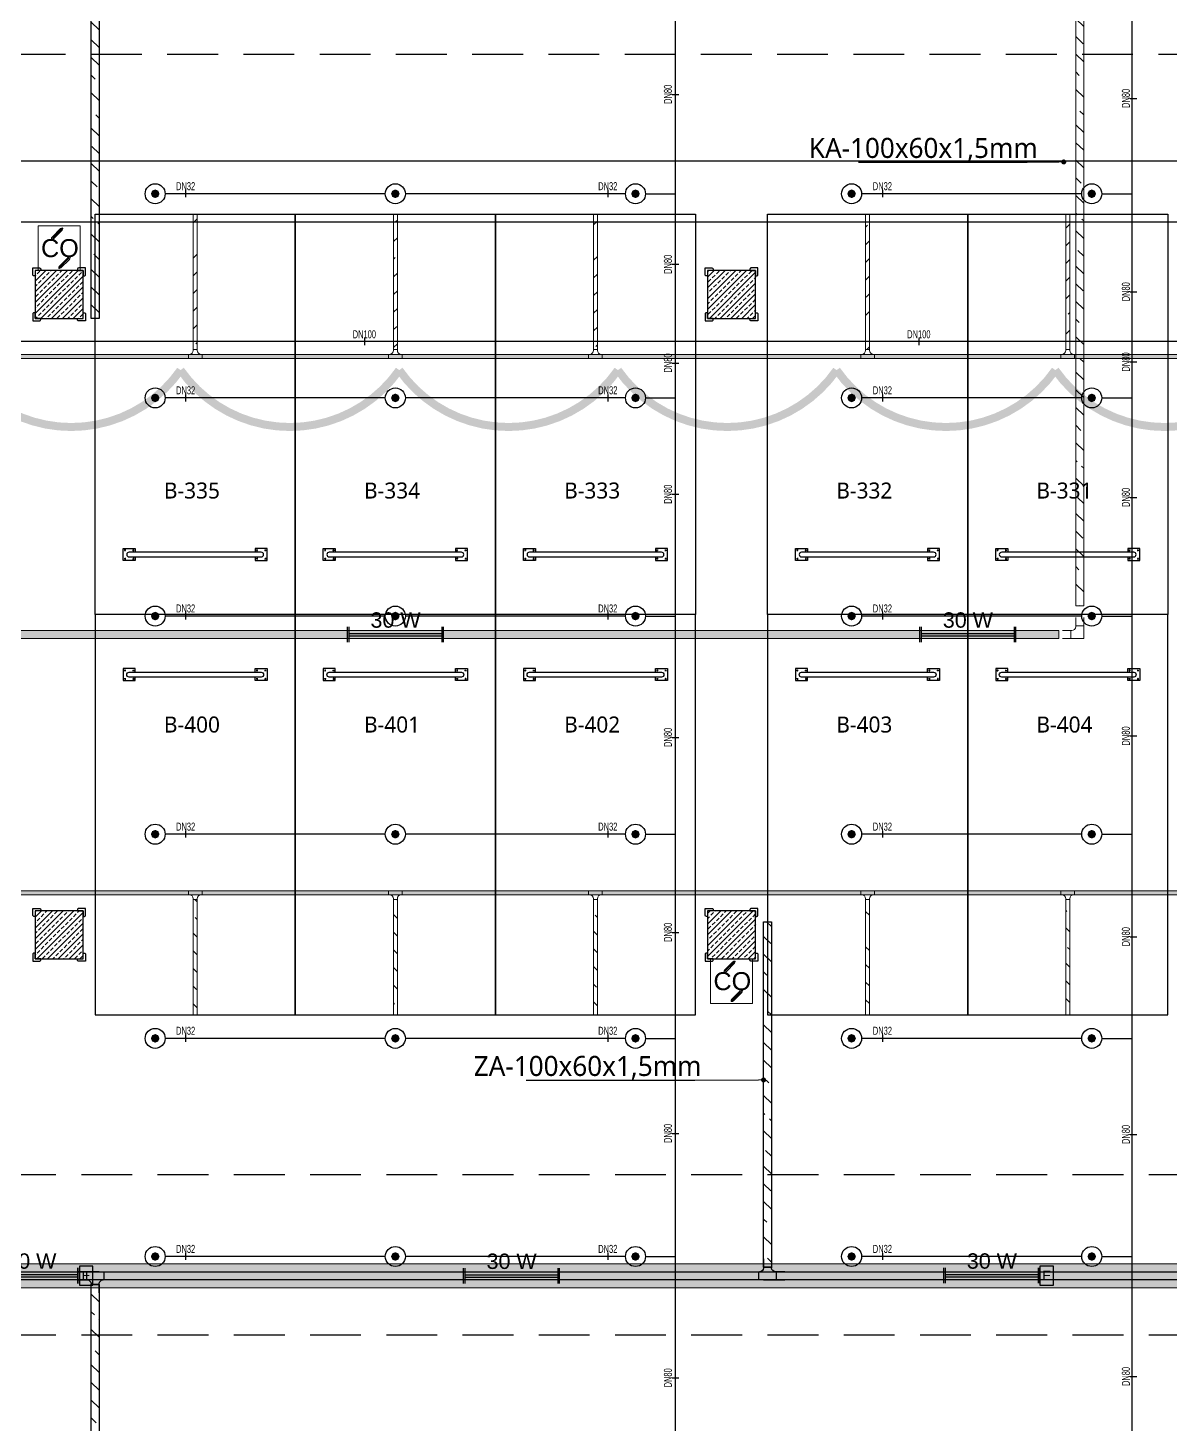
# Model space of a CAD drawing. Header units: millimetres. Extents: x -379292 to 1221486, y 92049 to 447512.
# Drawn here: x -133445 to -119176, y 186507 to 203947 of the extents above; entities that cross this region are included whole.
import ezdxf
from ezdxf import colors
from ezdxf.entities.mleader import LeaderData, LeaderLine
from ezdxf.enums import TextEntityAlignment as Align
from ezdxf.math import Vec2, Vec3

# ---------------------------------------------------------------- set-up
doc = ezdxf.new("R2010")
doc.units = ezdxf.units.MM
doc.linetypes.add('HIDDEN', pattern=[9.525, 6.35, -3.175])
for name, color, linetype in [('-M-YNGN-BORUID', 7, 'Continuous'), ('-M-YNGN-BORUUZUN', 7, 'Continuous'), ('-M-YNGN-BORUYUK', 7, 'Continuous'), ('-M-YNGN-SPR-YUK', 7, 'Continuous'), ('-M-YNGN-ZON4-CAP-', 7, 'Continuous'), ('-M-YNGN-ZON4-SPR-', 7, 'Continuous'), ('05_HATCH CONCRETE', 141, 'Continuous'), ('05_SYMBOL', 2, 'Continuous'), ('08_LAMP', 4, 'Continuous'), ('202-A-Y-MahalAd', 141, 'Continuous'), ('AIRONN ZONLAMA', 4, 'Continuous'), ('E_CT_ZA', 6, 'Continuous'), ('EYazı', 7, 'Continuous')]:
    doc.layers.add(name, color=color, linetype=linetype)
doc.layers.add('-M-YNGN-SPR-CAPCIZGI', color=188, linetype='Continuous', plot=False)
for name, color, linetype, lineweight in [('-M-YNGN-ZON4', 3, 'SP', 30), ('08_DEDECTOR', 3, 'Continuous', 9), ('E_CT_AYDINLATMA', 3, 'Continuous', 9), ('E_CT_KA', 4, 'Continuous', 9), ('E_CT_KIRMIZI', 1, 'Continuous', 9)]:
    doc.layers.add(name, color=color, linetype=linetype, lineweight=lineweight)
doc.styles.add('CIZGI', font='tahoma.ttf', dxfattribs={"width": 0.8, "oblique": 20})
doc.styles.add('HCAD', font='HCAD.SHX', dxfattribs={"width": 0.8, "height": 0.2})
doc.styles.add('PIPESIZE', font='hcad.shx', dxfattribs={"width": 0.8})
doc.styles.add('SPR-NOT', font='romans.shx')
doc.styles.get("Standard").update_dxf_attribs({"font": 'segoeuil.ttf'})
doc.styles.add('YAZI-2', font='arial.ttf', dxfattribs={"height": 2})
doc.styles.add('YAZI-3', font='arial.ttf', dxfattribs={"height": 3})
doc.linetypes.add('SP', pattern='A,2,-0.1,["SP",CIZGI,S=0.14,R=0.2,X=0,Y=-0.07],-0.255', length=2.355)
pattern_1 = [(225, (905000, -3e-07), (67.351921, -67.351921), []), (225, (904932.65, -3e-07), (67.351921, -67.351921), [47.625, -23.8125])]

# ---------------------------------------------------------------- blocks, each defined once
blk = doc.blocks.new('202_Vida')
at = {"color": 0, "linetype": 'ByBlock', "ltscale": 0.2}
for points in [[(1, 0), (-1, 0)], [(0, 1), (0, -1)]]:
    blk.add_lwpolyline(points, dxfattribs=at)
at = {"color": 0, "linetype": 'ByBlock'}
for radius in [0.42, 0.23, 0.155]:
    blk.add_circle((0, 0), radius, dxfattribs=at)
blk = doc.blocks.new('202_Stoper')
at = {"color": 0, "linetype": 'ByBlock'}
for points in [[(-750, -30), (-750, -75), (-900, -75), (-900, 75), (-750, 75), (-750, 30)], [(750, -30), (750, -75), (900, -75), (900, 75), (750, 75), (750, 30)]]:
    blk.add_lwpolyline(points, dxfattribs=at)
blk.add_lwpolyline([(825, -30, 1), (825, 30), (-825, 30, 1), (-825, -30)], format="xyb", close=True, dxfattribs=at)
at = {"color": 0, "linetype": 'ByBlock', "yscale": 10, "zscale": 10, "rotation": 180}
for p, xscale in [((-877, 53), -10), ((-772, 53), 10), ((772, 53), -10), ((877, 53), 10)]:
    blk.add_blockref('202_Vida', p, dxfattribs=dict(at, xscale=xscale))
at = {"color": 0, "linetype": 'ByBlock', "yscale": 10, "zscale": 10}
for p, xscale in [((-877, -52), 10), ((-772, -52), -10), ((772, -52), 10), ((877, -52), -10)]:
    blk.add_blockref('202_Vida', p, dxfattribs=dict(at, xscale=xscale))
blk = doc.blocks.new('202_Mahalblok')
at = {"color": 0, "linetype": 'ByBlock', "flags": 128}
blk.add_lwpolyline([(0, 0), (0, 5000), (2500, 5000), (2500, 0)], close=True, dxfattribs=at)
at = {"color": 252}
blk.add_blockref('202_Stoper', (1250, 750), dxfattribs=at)
at = {"color": 0, "linetype": 'ByBlock', "ltscale": 25}
blk.add_attdef('MAHALNO', text='', height=200, dxfattribs=at).set_placement((1209, 1390), align=Align.BOTTOM_CENTER)
blk = doc.blocks.new('bariyer')
at = {"color": 8, "ltscale": 25}
blk.add_lwpolyline([(0, -70), (15, -70, 0.414214), (30, -55), (30, 30), (-55, 30, 0.414214), (-70, 15), (-70, 0), (0, 0)], format="xyb", close=True, dxfattribs=at)
blk = doc.blocks.new('OtoParkBodrumKatMimari')
at = {"layer": '05_HATCH CONCRETE'}
h = blk.add_hatch(dxfattribs=at)
h.set_pattern_fill('ANSI33', color=8, scale=15, angle=180, style=0)
h.set_pattern_definition(pattern_1)
h.paths.add_polyline_path([(113600, 100100), (113000, 100100), (113000, 99500), (113600, 99500)])
h = blk.add_hatch(dxfattribs=at)
h.set_pattern_fill('ANSI33', color=8, scale=15, angle=180, style=0)
h.set_pattern_definition(pattern_1)
h.paths.add_polyline_path([(122000, 100100), (121400, 100100), (121400, 99500), (122000, 99500)])
h = blk.add_hatch(dxfattribs=at)
h.set_pattern_fill('ANSI33', color=8, scale=15, angle=180, style=0)
h.set_pattern_definition(pattern_1)
h.paths.add_polyline_path([(113600, 92100), (113000, 92100), (113000, 91500), (113600, 91500)])
h = blk.add_hatch(dxfattribs=at)
h.set_pattern_fill('ANSI33', color=8, scale=15, angle=180, style=0)
h.set_pattern_definition(pattern_1)
h.paths.add_polyline_path([(122000, 92100), (121400, 92100), (121400, 91500), (122000, 91500)])
at = {"color": 5}
for points in [[(113600, 100100), (113000, 100100), (113000, 99500), (113600, 99500)], [(122000, 100100), (121400, 100100), (121400, 99500), (122000, 99500)], [(113600, 92100), (113000, 92100), (113000, 91500), (113600, 91500)], [(122000, 92100), (121400, 92100), (121400, 91500), (122000, 91500)]]:
    blk.add_lwpolyline(points, close=True, dxfattribs=at)
at = {"layer": '05_SYMBOL', "color": 252, "linetype": 'HIDDEN', "ltscale": 100}
blk.add_lwpolyline([(17400, 100800, -0.414214), (19400, 102800), (128500, 102800, -0.414214), (130500, 100800), (130500, 90800, -0.414214), (128500, 88800), (19400, 88800, -0.414214), (17400, 90800), (17400, 100800)], format="xyb", dxfattribs=at)
blk.add_lwpolyline([(128500, 86800), (19400, 86800)], dxfattribs=at)
at = {"layer": '05_SYMBOL', "color": 8, "xscale": -1}
for p in [(113000, 100100), (121400, 100100), (113000, 92100), (121400, 92100)]:
    blk.add_blockref('bariyer', p, dxfattribs=at)
at = {"layer": '05_SYMBOL', "color": 8}
for p in [(113600, 100100), (122000, 100100), (113600, 92100), (122000, 92100)]:
    blk.add_blockref('bariyer', p, dxfattribs=at)
at = {"layer": '05_SYMBOL', "color": 8, "rotation": 180}
for p in [(113000, 99500), (121400, 99500), (113000, 91500), (121400, 91500)]:
    blk.add_blockref('bariyer', p, dxfattribs=at)
at = {"layer": '05_SYMBOL', "color": 8, "xscale": -1, "rotation": 180}
for p in [(113600, 99500), (122000, 99500), (113600, 91500), (122000, 91500)]:
    blk.add_blockref('bariyer', p, dxfattribs=at)
at = {"layer": '202-A-Y-MahalAd', "color": 8, "ltscale": 25}
for p, values in [((113750, 95800), {'MAHALNO': 'B-335'}), ((116250, 95800), {'MAHALNO': 'B-334'}), ((118750, 95800), {'MAHALNO': 'B-333'}), ((122150, 95800), {'MAHALNO': 'B-332'}), ((124650, 95800), {'MAHALNO': 'B-331'})]:
    blk.add_blockref('202_Mahalblok', p, dxfattribs=at).add_auto_attribs(values)
ref = blk.add_blockref('202_Mahalblok', (113750, 95800), dxfattribs=dict(at, xscale=-1, rotation=180))
ref.add_attrib('MAHALNO', 'B-400', dxfattribs={"layer": '0', "color": 0, "linetype": 'ByBlock', "ltscale": 25, "height": 200}).set_placement((114959, 94267), align=Align.BOTTOM_CENTER)
ref = blk.add_blockref('202_Mahalblok', (116250, 95800), dxfattribs=dict(at, xscale=-1, rotation=180))
ref.add_attrib('MAHALNO', 'B-401', dxfattribs={"layer": '0', "color": 0, "linetype": 'ByBlock', "ltscale": 25, "height": 200}).set_placement((117459, 94267), align=Align.BOTTOM_CENTER)
ref = blk.add_blockref('202_Mahalblok', (118750, 95800), dxfattribs=dict(at, xscale=-1, rotation=180))
ref.add_attrib('MAHALNO', 'B-402', dxfattribs={"layer": '0', "color": 0, "linetype": 'ByBlock', "ltscale": 25, "height": 200}).set_placement((119959, 94267), align=Align.BOTTOM_CENTER)
ref = blk.add_blockref('202_Mahalblok', (122150, 95800), dxfattribs=dict(at, xscale=-1, rotation=180))
ref.add_attrib('MAHALNO', 'B-403', dxfattribs={"layer": '0', "color": 0, "linetype": 'ByBlock', "ltscale": 25, "height": 200}).set_placement((123359, 94267), align=Align.BOTTOM_CENTER)
ref = blk.add_blockref('202_Mahalblok', (124650, 95800), dxfattribs=dict(at, xscale=-1, rotation=180))
ref.add_attrib('MAHALNO', 'B-404', dxfattribs={"layer": '0', "color": 0, "linetype": 'ByBlock', "ltscale": 25, "height": 200}).set_placement((125859, 94267), align=Align.BOTTOM_CENTER)
blk = doc.blocks.new('SPRKL100')
at = {"layer": '-M-YNGN-SPR-CAPCIZGI'}
blk.add_line((0, 0.43), (0, -0.43), dxfattribs=at)
at = {"layer": '-M-YNGN-BORUID', "color": 0, "style": 'HCAD', "width": 0.8, "flags": 1}
blk.add_attdef('DIC', text='', height=0.4, dxfattribs=at).set_placement((0, -1.69), align=Align.CENTER)
at = {"layer": '-M-YNGN-BORUUZUN', "color": 0, "style": 'HCAD', "width": 0.7}
blk.add_attdef('BOY', text='', height=0.8, dxfattribs=at).set_placement((0, -1.08), align=Align.CENTER)
at = {"layer": '-M-YNGN-BORUYUK', "color": 6, "style": 'PIPESIZE', "width": 0.8}
blk.add_attdef('YUK', text='', height=0.5, dxfattribs=at).set_placement((0, 1.87), align=Align.CENTER)
at = {"color": 0, "style": 'PIPESIZE', "width": 0.7}
blk.add_attdef('CAP', text='', height=1, dxfattribs=at).set_placement((0, 0.45), align=Align.CENTER)
blk = doc.blocks.new('SP-C-UP-12')
at = {"ltscale": 10}
blk.add_line((0, 0), (0, 0), dxfattribs=at)
at = {"color": 1, "linetype": 'Continuous'}
blk.add_circle((0, 0), 12.5, dxfattribs=at)
at = {"ltscale": 10}
for points in [[(-5.4, 0), (-3.8, 3.8), (-3.8, -3.8), (0, 5.4)], [(-3.8, -3.8), (0, 5.4), (0, -5.4), (3.8, 3.8)], [(0, -5.4), (3.8, 3.8), (3.8, -3.8), (5.4, 0)]]:
    blk.add_solid(points, dxfattribs=at)
at = {"layer": '-M-YNGN-SPR-YUK', "style": 'SPR-NOT', "width": 0.5, "flags": 9}
for tag, p in [('YUK', (0, 17.8)), ('CAP', (0, 14.4)), ('TIP', (0.2, 10.8))]:
    blk.add_attdef(tag, text='', height=2.5, dxfattribs=at).set_placement(p, align=Align.MIDDLE_CENTER)
blk = doc.blocks.new('A$C69E781E7')
at = {"layer": '-M-YNGN-ZON4', "ltscale": 500}
for p, q in [((-1830.9, -7485.1), (-1830.9, -2137.6)), ((-1260.9, -2137.6), (-1260.9, -7485.1)), ((-2193.4, -4282.6), (-2468.4, -4282.6)), ((-1893.4, -4282.6), (-2168.4, -4282.6)), ((-1868.4, -4282.6), (-1830.9, -4282.6)), ((-1323.4, -4282.6), (-1598.4, -4282.6)), ((-1298.4, -4282.6), (-1260.9, -4282.6)), ((-6030.9, -4466.9), (-459.8, -4466.9)), ((-2193.4, -4537.6), (-2468.4, -4537.6)), ((-1893.4, -4537.6), (-2168.4, -4537.6)), ((-1868.4, -4537.6), (-1830.9, -4537.6)), ((-1323.4, -4537.6), (-1598.4, -4537.6)), ((-1298.4, -4537.6), (-1260.9, -4537.6)), ((-2193.4, -4810.1), (-2468.4, -4810.1)), ((-1893.4, -4810.1), (-2168.4, -4810.1)), ((-1868.4, -4810.1), (-1830.9, -4810.1)), ((-1323.4, -4810.1), (-1598.4, -4810.1)), ((-1298.4, -4810.1), (-1260.9, -4810.1)), ((-2193.4, -5082.6), (-2468.4, -5082.6)), ((-1893.4, -5082.6), (-2168.4, -5082.6)), ((-1868.4, -5082.6), (-1830.9, -5082.6)), ((-1323.4, -5082.6), (-1598.4, -5082.6)), ((-1298.4, -5082.6), (-1260.9, -5082.6)), ((-2193.4, -5337.6), (-2468.4, -5337.6)), ((-1893.4, -5337.6), (-2168.4, -5337.6)), ((-1868.4, -5337.6), (-1830.9, -5337.6)), ((-1323.4, -5337.6), (-1598.4, -5337.6)), ((-1298.4, -5337.6), (-1260.9, -5337.6)), ((-2193.4, -5610.1), (-2468.4, -5610.1)), ((-1893.4, -5610.1), (-2168.4, -5610.1)), ((-1868.4, -5610.1), (-1830.9, -5610.1)), ((-1323.4, -5610.1), (-1598.4, -5610.1)), ((-1298.4, -5610.1), (-1260.9, -5610.1))]:
    blk.add_line(p, q, dxfattribs=at)
at = {"layer": '-M-YNGN-ZON4-CAP-'}
ref = blk.add_blockref('SPRKL100', (-1830.9, -4158.4), dxfattribs=dict(at, xscale=10.00000000000001, yscale=10.00000000000001, zscale=10.00000000000001, rotation=90))
ref.add_attrib('CAP', 'DN80', dxfattribs={"layer": '0', "color": 0, "height": 10, "rotation": 90, "style": 'PIPESIZE', "width": 0.7}).set_placement((-1835.4, -4158.4), align=Align.CENTER)
ref = blk.add_blockref('SPRKL100', (-1258.8, -4163.5), dxfattribs=dict(at, xscale=10.00000000000001, yscale=10.00000000000001, zscale=10.00000000000001, rotation=90))
ref.add_attrib('CAP', 'DN80', dxfattribs={"layer": '0', "color": 0, "height": 10, "rotation": 90, "style": 'PIPESIZE', "width": 0.7}).set_placement((-1263.3, -4163.5), align=Align.CENTER)
ref = blk.add_blockref('SPRKL100', (-2442.9, -4282.6), dxfattribs=dict(at, xscale=10, yscale=10, zscale=10))
ref.add_attrib('CAP', 'DN32', dxfattribs={"layer": '0', "color": 0, "height": 10, "style": 'PIPESIZE', "width": 0.7}).set_placement((-2442.9, -4278.1), align=Align.CENTER)
ref = blk.add_blockref('SPRKL100', (-1915.5, -4282.6), dxfattribs=dict(at, xscale=10, yscale=10, zscale=10))
ref.add_attrib('CAP', 'DN32', dxfattribs={"layer": '0', "color": 0, "height": 10, "style": 'PIPESIZE', "width": 0.7}).set_placement((-1915.5, -4278.1), align=Align.CENTER)
ref = blk.add_blockref('SPRKL100', (-1572.4, -4282.6), dxfattribs=dict(at, xscale=10, yscale=10, zscale=10))
ref.add_attrib('CAP', 'DN32', dxfattribs={"layer": '0', "color": 0, "height": 10, "style": 'PIPESIZE', "width": 0.7}).set_placement((-1572.4, -4278.1), align=Align.CENTER)
ref = blk.add_blockref('SPRKL100', (-1830.9, -4370.7), dxfattribs=dict(at, xscale=10.00000000000001, yscale=10.00000000000001, zscale=10.00000000000001, rotation=90))
ref.add_attrib('CAP', 'DN80', dxfattribs={"layer": '0', "color": 0, "height": 10, "rotation": 90, "style": 'PIPESIZE', "width": 0.7}).set_placement((-1835.4, -4370.7), align=Align.CENTER)
ref = blk.add_blockref('SPRKL100', (-1258.8, -4405), dxfattribs=dict(at, xscale=10.00000000000001, yscale=10.00000000000001, zscale=10.00000000000001, rotation=90))
ref.add_attrib('CAP', 'DN80', dxfattribs={"layer": '0', "color": 0, "height": 10, "rotation": 90, "style": 'PIPESIZE', "width": 0.7}).set_placement((-1263.3, -4405), align=Align.CENTER)
ref = blk.add_blockref('SPRKL100', (-2219.6, -4467.6), dxfattribs=dict(at, xscale=10, yscale=10, zscale=10))
ref.add_attrib('CAP', 'DN100', dxfattribs={"layer": '0', "color": 0, "height": 10, "style": 'PIPESIZE', "width": 0.7}).set_placement((-2219.6, -4463.1), align=Align.CENTER)
ref = blk.add_blockref('SPRKL100', (-1526.9, -4467.6), dxfattribs=dict(at, xscale=10, yscale=10, zscale=10))
ref.add_attrib('CAP', 'DN100', dxfattribs={"layer": '0', "color": 0, "height": 10, "style": 'PIPESIZE', "width": 0.7}).set_placement((-1526.9, -4463.1), align=Align.CENTER)
ref = blk.add_blockref('SPRKL100', (-1258.8, -4492.7), dxfattribs=dict(at, xscale=10.00000000000001, yscale=10.00000000000001, zscale=10.00000000000001, rotation=90))
ref.add_attrib('CAP', 'DN80', dxfattribs={"layer": '0', "color": 0, "height": 10, "rotation": 90, "style": 'PIPESIZE', "width": 0.7}).set_placement((-1263.3, -4492.7), align=Align.CENTER)
ref = blk.add_blockref('SPRKL100', (-1830.9, -4494), dxfattribs=dict(at, xscale=10.00000000000001, yscale=10.00000000000001, zscale=10.00000000000001, rotation=90))
ref.add_attrib('CAP', 'DN80', dxfattribs={"layer": '0', "color": 0, "height": 10, "rotation": 90, "style": 'PIPESIZE', "width": 0.7}).set_placement((-1835.4, -4494), align=Align.CENTER)
ref = blk.add_blockref('SPRKL100', (-2442.9, -4537.6), dxfattribs=dict(at, xscale=10, yscale=10, zscale=10))
ref.add_attrib('CAP', 'DN32', dxfattribs={"layer": '0', "color": 0, "height": 10, "style": 'PIPESIZE', "width": 0.7}).set_placement((-2442.9, -4533.1), align=Align.CENTER)
ref = blk.add_blockref('SPRKL100', (-1915.5, -4537.6), dxfattribs=dict(at, xscale=10, yscale=10, zscale=10))
ref.add_attrib('CAP', 'DN32', dxfattribs={"layer": '0', "color": 0, "height": 10, "style": 'PIPESIZE', "width": 0.7}).set_placement((-1915.5, -4533.1), align=Align.CENTER)
ref = blk.add_blockref('SPRKL100', (-1572.4, -4537.6), dxfattribs=dict(at, xscale=10, yscale=10, zscale=10))
ref.add_attrib('CAP', 'DN32', dxfattribs={"layer": '0', "color": 0, "height": 10, "style": 'PIPESIZE', "width": 0.7}).set_placement((-1572.4, -4533.1), align=Align.CENTER)
ref = blk.add_blockref('SPRKL100', (-1830.9, -4657.9), dxfattribs=dict(at, xscale=10.00000000000001, yscale=10.00000000000001, zscale=10.00000000000001, rotation=90))
ref.add_attrib('CAP', 'DN80', dxfattribs={"layer": '0', "color": 0, "height": 10, "rotation": 90, "style": 'PIPESIZE', "width": 0.7}).set_placement((-1835.4, -4657.9), align=Align.CENTER)
ref = blk.add_blockref('SPRKL100', (-1258.8, -4661.9), dxfattribs=dict(at, xscale=10.00000000000001, yscale=10.00000000000001, zscale=10.00000000000001, rotation=90))
ref.add_attrib('CAP', 'DN80', dxfattribs={"layer": '0', "color": 0, "height": 10, "rotation": 90, "style": 'PIPESIZE', "width": 0.7}).set_placement((-1263.3, -4661.9), align=Align.CENTER)
ref = blk.add_blockref('SPRKL100', (-2442.9, -4810.1), dxfattribs=dict(at, xscale=10, yscale=10, zscale=10))
ref.add_attrib('CAP', 'DN32', dxfattribs={"layer": '0', "color": 0, "height": 10, "style": 'PIPESIZE', "width": 0.7}).set_placement((-2442.9, -4805.6), align=Align.CENTER)
ref = blk.add_blockref('SPRKL100', (-1915.5, -4810.1), dxfattribs=dict(at, xscale=10, yscale=10, zscale=10))
ref.add_attrib('CAP', 'DN32', dxfattribs={"layer": '0', "color": 0, "height": 10, "style": 'PIPESIZE', "width": 0.7}).set_placement((-1915.5, -4805.6), align=Align.CENTER)
ref = blk.add_blockref('SPRKL100', (-1572.4, -4810.1), dxfattribs=dict(at, xscale=10, yscale=10, zscale=10))
ref.add_attrib('CAP', 'DN32', dxfattribs={"layer": '0', "color": 0, "height": 10, "style": 'PIPESIZE', "width": 0.7}).set_placement((-1572.4, -4805.6), align=Align.CENTER)
ref = blk.add_blockref('SPRKL100', (-1830.9, -4961.7), dxfattribs=dict(at, xscale=10.00000000000001, yscale=10.00000000000001, zscale=10.00000000000001, rotation=90))
ref.add_attrib('CAP', 'DN80', dxfattribs={"layer": '0', "color": 0, "height": 10, "rotation": 90, "style": 'PIPESIZE', "width": 0.7}).set_placement((-1835.4, -4961.7), align=Align.CENTER)
ref = blk.add_blockref('SPRKL100', (-1258.8, -4959.9), dxfattribs=dict(at, xscale=10.00000000000001, yscale=10.00000000000001, zscale=10.00000000000001, rotation=90))
ref.add_attrib('CAP', 'DN80', dxfattribs={"layer": '0', "color": 0, "height": 10, "rotation": 90, "style": 'PIPESIZE', "width": 0.7}).set_placement((-1263.3, -4959.9), align=Align.CENTER)
ref = blk.add_blockref('SPRKL100', (-2442.9, -5082.6), dxfattribs=dict(at, xscale=10, yscale=10, zscale=10))
ref.add_attrib('CAP', 'DN32', dxfattribs={"layer": '0', "color": 0, "height": 10, "style": 'PIPESIZE', "width": 0.7}).set_placement((-2442.9, -5078.1), align=Align.CENTER)
ref = blk.add_blockref('SPRKL100', (-1915.5, -5082.6), dxfattribs=dict(at, xscale=10, yscale=10, zscale=10))
ref.add_attrib('CAP', 'DN32', dxfattribs={"layer": '0', "color": 0, "height": 10, "style": 'PIPESIZE', "width": 0.7}).set_placement((-1915.5, -5078.1), align=Align.CENTER)
ref = blk.add_blockref('SPRKL100', (-1572.4, -5082.6), dxfattribs=dict(at, xscale=10, yscale=10, zscale=10))
ref.add_attrib('CAP', 'DN32', dxfattribs={"layer": '0', "color": 0, "height": 10, "style": 'PIPESIZE', "width": 0.7}).set_placement((-1572.4, -5078.1), align=Align.CENTER)
ref = blk.add_blockref('SPRKL100', (-1830.9, -5205.2), dxfattribs=dict(at, xscale=10.00000000000001, yscale=10.00000000000001, zscale=10.00000000000001, rotation=90))
ref.add_attrib('CAP', 'DN80', dxfattribs={"layer": '0', "color": 0, "height": 10, "rotation": 90, "style": 'PIPESIZE', "width": 0.7}).set_placement((-1835.4, -5205.2), align=Align.CENTER)
ref = blk.add_blockref('SPRKL100', (-1258.8, -5210.6), dxfattribs=dict(at, xscale=10.00000000000001, yscale=10.00000000000001, zscale=10.00000000000001, rotation=90))
ref.add_attrib('CAP', 'DN80', dxfattribs={"layer": '0', "color": 0, "height": 10, "rotation": 90, "style": 'PIPESIZE', "width": 0.7}).set_placement((-1263.3, -5210.6), align=Align.CENTER)
ref = blk.add_blockref('SPRKL100', (-2442.9, -5337.6), dxfattribs=dict(at, xscale=10, yscale=10, zscale=10))
ref.add_attrib('CAP', 'DN32', dxfattribs={"layer": '0', "color": 0, "height": 10, "style": 'PIPESIZE', "width": 0.7}).set_placement((-2442.9, -5333.1), align=Align.CENTER)
ref = blk.add_blockref('SPRKL100', (-1915.5, -5337.6), dxfattribs=dict(at, xscale=10, yscale=10, zscale=10))
ref.add_attrib('CAP', 'DN32', dxfattribs={"layer": '0', "color": 0, "height": 10, "style": 'PIPESIZE', "width": 0.7}).set_placement((-1915.5, -5333.1), align=Align.CENTER)
ref = blk.add_blockref('SPRKL100', (-1572.4, -5337.6), dxfattribs=dict(at, xscale=10, yscale=10, zscale=10))
ref.add_attrib('CAP', 'DN32', dxfattribs={"layer": '0', "color": 0, "height": 10, "style": 'PIPESIZE', "width": 0.7}).set_placement((-1572.4, -5333.1), align=Align.CENTER)
ref = blk.add_blockref('SPRKL100', (-1830.9, -5456.4), dxfattribs=dict(at, xscale=10.00000000000001, yscale=10.00000000000001, zscale=10.00000000000001, rotation=90))
ref.add_attrib('CAP', 'DN80', dxfattribs={"layer": '0', "color": 0, "height": 10, "rotation": 90, "style": 'PIPESIZE', "width": 0.7}).set_placement((-1835.4, -5456.4), align=Align.CENTER)
ref = blk.add_blockref('SPRKL100', (-1258.8, -5457.7), dxfattribs=dict(at, xscale=10.00000000000001, yscale=10.00000000000001, zscale=10.00000000000001, rotation=90))
ref.add_attrib('CAP', 'DN80', dxfattribs={"layer": '0', "color": 0, "height": 10, "rotation": 90, "style": 'PIPESIZE', "width": 0.7}).set_placement((-1263.3, -5457.7), align=Align.CENTER)
ref = blk.add_blockref('SPRKL100', (-2442.9, -5610.1), dxfattribs=dict(at, xscale=10, yscale=10, zscale=10))
ref.add_attrib('CAP', 'DN32', dxfattribs={"layer": '0', "color": 0, "height": 10, "style": 'PIPESIZE', "width": 0.7}).set_placement((-2442.9, -5605.6), align=Align.CENTER)
ref = blk.add_blockref('SPRKL100', (-1915.5, -5610.1), dxfattribs=dict(at, xscale=10, yscale=10, zscale=10))
ref.add_attrib('CAP', 'DN32', dxfattribs={"layer": '0', "color": 0, "height": 10, "style": 'PIPESIZE', "width": 0.7}).set_placement((-1915.5, -5605.6), align=Align.CENTER)
ref = blk.add_blockref('SPRKL100', (-1572.4, -5610.1), dxfattribs=dict(at, xscale=10, yscale=10, zscale=10))
ref.add_attrib('CAP', 'DN32', dxfattribs={"layer": '0', "color": 0, "height": 10, "style": 'PIPESIZE', "width": 0.7}).set_placement((-1572.4, -5605.6), align=Align.CENTER)
ref = blk.add_blockref('SPRKL100', (-1830.9, -5761.7), dxfattribs=dict(at, xscale=10.00000000000001, yscale=10.00000000000001, zscale=10.00000000000001, rotation=90))
ref.add_attrib('CAP', 'DN80', dxfattribs={"layer": '0', "color": 0, "height": 10, "rotation": 90, "style": 'PIPESIZE', "width": 0.7}).set_placement((-1835.4, -5761.7), align=Align.CENTER)
ref = blk.add_blockref('SPRKL100', (-1258.8, -5760), dxfattribs=dict(at, xscale=10.00000000000001, yscale=10.00000000000001, zscale=10.00000000000001, rotation=90))
ref.add_attrib('CAP', 'DN80', dxfattribs={"layer": '0', "color": 0, "height": 10, "rotation": 90, "style": 'PIPESIZE', "width": 0.7}).set_placement((-1263.3, -5760), align=Align.CENTER)
at = {"layer": '-M-YNGN-ZON4-SPR-'}
for p in [(-2480.9, -4282.6), (-2180.9, -4282.6), (-1880.9, -4282.6), (-1610.9, -4282.6), (-1310.9, -4282.6), (-2480.9, -4537.6), (-2180.9, -4537.6), (-1880.9, -4537.6), (-1610.9, -4537.6), (-1310.9, -4537.6), (-2480.9, -4810.1), (-2180.9, -4810.1), (-1880.9, -4810.1), (-1610.9, -4810.1), (-1310.9, -4810.1), (-2480.9, -5082.6), (-2180.9, -5082.6), (-1880.9, -5082.6), (-1610.9, -5082.6), (-1310.9, -5082.6), (-2480.9, -5337.6), (-2180.9, -5337.6), (-1880.9, -5337.6), (-1610.9, -5337.6), (-1310.9, -5337.6), (-2480.9, -5610.1), (-2180.9, -5610.1), (-1880.9, -5610.1), (-1610.9, -5610.1), (-1310.9, -5610.1)]:
    blk.add_blockref('SP-C-UP-12', p, dxfattribs=at)
blk = doc.blocks.new('*U607')
h = blk.add_hatch()
h.set_pattern_fill('ANSI33', color=0, scale=50, angle=1, style=0)
h.paths.add_polyline_path([(-26393, 100), (8347, 100), (8347, 0), (-26393, 0)])
at = {"color": 0}
blk.add_lwpolyline([(-26393, 100), (8347, 100), (8347, 0), (-26393, 0)], close=True, dxfattribs=at)
at = {"ltscale": 25, "flags": 1}
for tag, p in [('YUKSEKLIK', (-229, -149)), ('KALINLIK', (-229, -213))]:
    blk.add_attdef(tag, p, '', height=50, dxfattribs=at)
blk = doc.blocks.new('*U590')
h = blk.add_hatch()
h.set_pattern_fill('ANSI33', color=0, scale=50, angle=1, style=0)
h.paths.add_polyline_path([(-1474, 100), (6306, 100), (6306, 0), (-1474, 0)])
at = {"color": 0}
blk.add_lwpolyline([(-1474, 100), (6306, 100), (6306, 0), (-1474, 0)], close=True, dxfattribs=at)
at = {"ltscale": 25, "flags": 1}
for tag, p in [('YUKSEKLIK', (-229, -149)), ('KALINLIK', (-229, -213))]:
    blk.add_attdef(tag, p, '', height=50, dxfattribs=at)
blk = doc.blocks.new('*U137')
at = {"color": 0}
for p, q in [((0, 0), (0, 264)), ((0, 264), (264, 264)), ((160, 264), (160, 164)), ((0, 104), (100, 104)), ((100, 0), (100, 114)), ((264, 164), (150, 164))]:
    blk.add_line(p, q, dxfattribs=at)
blk.add_arc((150, 114), 50, 90, 180, dxfattribs=at)
blk = doc.blocks.new('*U757')
h = blk.add_hatch()
h.set_pattern_fill('ANSI33', color=0, scale=50, angle=1, style=0)
h.paths.add_polyline_path([(-1851, 50), (35467, 50), (35467, 0), (-1851, 0)])
at = {"color": 0}
blk.add_lwpolyline([(-1851, 50), (35467, 50), (35467, 0), (-1851, 0)], close=True, dxfattribs=at)
at = {"ltscale": 25, "flags": 1}
for tag, p in [('YUKSEKLIK', (-229, -149)), ('KALINLIK', (-229, -213))]:
    blk.add_attdef(tag, p, '', height=50, dxfattribs=at)
blk = doc.blocks.new('*U758')
h = blk.add_hatch()
h.set_pattern_fill('ANSI33', color=0, scale=50, angle=1, style=0)
h.paths.add_polyline_path([(-1851, 50), (56894, 50), (56894, 0), (-1851, 0)])
at = {"color": 0}
blk.add_lwpolyline([(-1851, 50), (56894, 50), (56894, 0), (-1851, 0)], close=True, dxfattribs=at)
at = {"ltscale": 25, "flags": 1}
for tag, p in [('YUKSEKLIK', (-229, -149)), ('KALINLIK', (-229, -213))]:
    blk.add_attdef(tag, p, '', height=50, dxfattribs=at)
blk = doc.blocks.new('*U803')
h = blk.add_hatch()
h.set_pattern_fill('ANSI33', color=0, scale=50, angle=1, style=0)
h.paths.add_polyline_path([(-3747, 100), (393, 100), (393, 0), (-3747, 0)])
at = {"color": 0}
blk.add_lwpolyline([(-3747, 100), (393, 100), (393, 0), (-3747, 0)], close=True, dxfattribs=at)
at = {"ltscale": 25, "flags": 1}
for tag, p in [('YUKSEKLIK', (-229, -149)), ('KALINLIK', (-229, -213))]:
    blk.add_attdef(tag, p, '', height=50, dxfattribs=at)
blk = doc.blocks.new('*U904')
h = blk.add_hatch()
h.set_pattern_fill('ANSI33', color=0, scale=50, angle=1, style=0)
h.paths.add_polyline_path([(-4483, 100), (-170, 100), (-170, 0), (-4483, 0)])
at = {"color": 0}
blk.add_lwpolyline([(-4483, 100), (-170, 100), (-170, 0), (-4483, 0)], close=True, dxfattribs=at)
at = {"ltscale": 25, "flags": 1}
for tag, p in [('YUKSEKLIK', (-229, -149)), ('KALINLIK', (-229, -213))]:
    blk.add_attdef(tag, p, '', height=50, dxfattribs=at)
blk = doc.blocks.new('*U398')
at = {"color": 0}
for p, q in [((264, 264), (-164, 264)), ((-60, 264), (-60, 164)), ((0, 264), (264, 264)), ((160, 264), (160, 164)), ((-164, 164), (-50, 164)), ((0, 0), (0, 114)), ((0, 104), (100, 104)), ((100, 0), (100, 114)), ((264, 164), (150, 164))]:
    blk.add_line(p, q, dxfattribs=at)
for centre, start, end in [((-50, 114), 0, 90), ((150, 114), 90, 180)]:
    blk.add_arc(centre, 50, start, end, dxfattribs=at)
blk = doc.blocks.new('*U913')
h = blk.add_hatch()
h.set_pattern_fill('ANSI33', color=0, scale=50, angle=1, style=0)
h.paths.add_polyline_path([(-3660, 100), (271, 100), (271, 0), (-3660, 0)])
at = {"color": 0}
blk.add_lwpolyline([(-3660, 100), (271, 100), (271, 0), (-3660, 0)], close=True, dxfattribs=at)
at = {"ltscale": 25, "flags": 1}
for tag, p in [('YUKSEKLIK', (-229, -149)), ('KALINLIK', (-229, -213))]:
    blk.add_attdef(tag, p, '', height=50, dxfattribs=at)
blk = doc.blocks.new('*U406')
at = {"color": 0}
for p, q in [((264, 264), (-164, 264)), ((-60, 264), (-60, 164)), ((0, 264), (264, 264)), ((160, 264), (160, 164)), ((-164, 164), (-50, 164)), ((0, 0), (0, 114)), ((0, 104), (100, 104)), ((100, 0), (100, 114)), ((264, 164), (150, 164))]:
    blk.add_line(p, q, dxfattribs=at)
for centre, start, end in [((-50, 114), 0, 90), ((150, 114), 90, 180)]:
    blk.add_arc(centre, 50, start, end, dxfattribs=at)
blk = doc.blocks.new('_DOT')
at = {"color": 0, "linetype": 'ByBlock'}
blk.add_line((-0.5, 0), (-1, 0), dxfattribs=at)
at = {"color": 0, "linetype": 'ByBlock', "const_width": 0.5}
blk.add_lwpolyline([(-0.25, 0, 1), (0.25, 0, 1)], format="xyb", close=True, dxfattribs=at)
blk = doc.blocks.new('40 W SIVA ÜSTÜ ETANJ LED 50')
at = {"layer": '08_LAMP'}
for p, q in [((-625, -100), (-625, 100)), ((-605, -100), (-605, 100)), ((-605, 15), (605, 15)), ((605, -100), (605, 100)), ((625, -100), (625, 100)), ((-605, -15), (605, -15))]:
    blk.add_line(p, q, dxfattribs=at)
at = {"layer": '08_LAMP', "color": 2, "style": 'YAZI-2'}
blk.add_text('30 W', height=200, dxfattribs=at).set_placement((0, 90), align=Align.CENTER)
blk = doc.blocks.new('40 W SIVA ÜSTÜ ETANJ LED 50--')
at = {"layer": '08_LAMP'}
for p, q in [((-625, -100), (-625, 100)), ((-605, -100), (-605, 100)), ((-605, 15), (605, 15)), ((605, -100), (605, 100)), ((625, -100), (625, 100)), ((-605, -15), (605, -15))]:
    blk.add_line(p, q, dxfattribs=at)
at = {"layer": '08_LAMP', "color": 2, "style": 'YAZI-2'}
blk.add_text('30 W', height=200, dxfattribs=at).set_placement((0, 90), align=Align.CENTER)
blk = doc.blocks.new('40 W SIVA ÜSTÜ ETANJ LED E 50')
at = {"layer": '08_LAMP'}
for p, q in [((-625, -100), (-625, 100)), ((-605, -100), (-605, 100)), ((-605, 15), (605, 15)), ((605, -100), (605, 100)), ((625, -100), (625, 100)), ((-605, -15), (605, -15))]:
    blk.add_line(p, q, dxfattribs=at)
blk.add_lwpolyline([(625, -125), (800, -125), (800, 125), (625, 125)], close=True, dxfattribs=at)
at = {"layer": '08_LAMP', "color": 2, "style": 'YAZI-2'}
blk.add_text('30 W', height=200, dxfattribs=at).set_placement((0, 90), align=Align.CENTER)
blk.add_text('E', height=125, dxfattribs=at).set_placement((713, 0), align=Align.MIDDLE)
blk = doc.blocks.new('CO 250')
at = {"layer": '08_DEDECTOR'}
for p, q in [((17, 243), (-84, 142)), ((45, 251), (-74, 132)), ((37, 223), (-64, 122)), ((45, 250), (45, 243)), ((114, -136), (-5, -255)), ((104, -126), (3, -227)), ((124, -146), (23, -247)), ((-5, -247), (-5, -255)), ((-5, -255), (3, -255))]:
    blk.add_line(p, q, dxfattribs=at)
at = {"layer": '08_DEDECTOR', "ltscale": 25}
blk.add_lwpolyline([(-262, 278), (-262, -278), (262, -278), (262, 278)], close=True, dxfattribs=at)
at = {"layer": '08_DEDECTOR'}
for centre, radius, start, end in [((37, 223), 27.7, 72.9688, 135), ((17, 243), 27.7, 315, 0), ((-55, 112), 41.6, 135, 180), ((-55, 112), 27.7, 135, 180), ((-55, 112), 13.9, 135, 180), ((95, -116), 13.9, 315, 350.4112), ((95, -116), 27.7, 315, 355.2224), ((95, -116), 41.6, 315, 356.817), ((23, -247), 27.7, 135, 180), ((3, -227), 27.7, 270, 315)]:
    blk.add_arc(centre, radius, start, end, dxfattribs=at)
at = {"layer": '08_DEDECTOR', "color": 3, "style": 'YAZI-3'}
blk.add_text('CO', height=225, dxfattribs=at).set_placement((-226, -113))
blk = doc.blocks.new('*U1030')
h = blk.add_hatch()
h.set_pattern_fill('ANSI33', color=0, scale=50, angle=1, style=0)
h.paths.add_polyline_path([(-2093, 50), (-403, 50), (-403, 0), (-2093, 0)])
at = {"color": 0}
blk.add_lwpolyline([(-2093, 50), (-403, 50), (-403, 0), (-2093, 0)], close=True, dxfattribs=at)
at = {"ltscale": 25, "flags": 1}
for tag, p in [('YUKSEKLIK', (-229, -149)), ('KALINLIK', (-229, -213))]:
    blk.add_attdef(tag, p, '', height=50, dxfattribs=at)
blk = doc.blocks.new('*U1012')
at = {"color": 0}
for p, q in [((214, 214), (-164, 214)), ((-60, 214), (-60, 164)), ((0, 214), (214, 214)), ((110, 214), (110, 164)), ((-164, 164), (-50, 164)), ((0, 0), (0, 114)), ((0, 104), (50, 104)), ((50, 0), (50, 114)), ((214, 164), (100, 164))]:
    blk.add_line(p, q, dxfattribs=at)
for centre, start, end in [((-50, 114), 0, 90), ((100, 114), 90, 180)]:
    blk.add_arc(centre, 50, start, end, dxfattribs=at)
blk = doc.blocks.new('*U1011')
h = blk.add_hatch()
h.set_pattern_fill('ANSI33', color=0, scale=50, angle=1, style=0)
h.paths.add_polyline_path([(-2093, 50), (-653, 50), (-653, 0), (-2093, 0)])
at = {"color": 0}
blk.add_lwpolyline([(-2093, 50), (-653, 50), (-653, 0), (-2093, 0)], close=True, dxfattribs=at)
at = {"ltscale": 25, "flags": 1}
for tag, p in [('YUKSEKLIK', (-229, -149)), ('KALINLIK', (-229, -213))]:
    blk.add_attdef(tag, p, '', height=50, dxfattribs=at)
blk = doc.blocks.new('*U655')
h = blk.add_hatch()
h.set_pattern_fill('ANSI33', color=0, scale=50, angle=1, style=0)
h.paths.add_polyline_path([(-115024, 100), (-249, 100), (-249, 0), (-115024, 0)])
at = {"color": 0}
blk.add_lwpolyline([(-115024, 100), (-249, 100), (-249, 0), (-115024, 0)], close=True, dxfattribs=at)
at = {"ltscale": 25, "flags": 1}
for tag, p in [('YUKSEKLIK', (-229, -149)), ('KALINLIK', (-229, -213))]:
    blk.add_attdef(tag, p, '', height=50, dxfattribs=at)
blk = doc.blocks.new('*U722')
h = blk.add_hatch()
h.set_pattern_fill('ANSI33', color=0, scale=50, angle=1, style=0)
h.paths.add_polyline_path([(-115264, 300), (-889, 300), (-889, 0), (-115264, 0)])
at = {"color": 0}
blk.add_lwpolyline([(-115264, 300), (-889, 300), (-889, 0), (-115264, 0)], close=True, dxfattribs=at)
at = {"ltscale": 25, "flags": 1}
for tag, p in [('YUKSEKLIK', (-229, -149)), ('KALINLIK', (-229, -213))]:
    blk.add_attdef(tag, p, '', height=50, dxfattribs=at)

msp = doc.modelspace()

# ---------------------------------------------------------------- block references
at = {"color": 8}
msp.add_blockref('OtoParkBodrumKatMimari', (-246354.8, 100818.8), dxfattribs=at)

# ---------------------------------------------------------------- next in the draw order: linework, layer by layer
at = {"color": 30, "const_width": 100}
msp.add_lwpolyline([(-98755.3, 199673.2, -0.5205671), (-101487.2, 199673.2, -0.5205671), (-104219.1, 199673.2, -0.5205671), (-106951, 199673.2, -0.5205671), (-109682.9, 199673.2, -0.5205671), (-112414.7, 199673.2, -0.5205671), (-115146.6, 199673.2, -0.5205671), (-117878.5, 199673.2, -0.5205671), (-120610.4, 199673.2, -0.5205671), (-123342.3, 199673.2, -0.5205671), (-126074.2, 199673.2, -0.5205671), (-128806.1, 199673.2, -0.5205671), (-131538, 199673.2, -0.5205671), (-134269.9, 199673.2, -0.5205671), (-137001.8, 199673.2, -0.5205671), (-139733.7, 199673.2, -0.5205671), (-142465.6, 199673.2, -0.5205671)], format="xyb", dxfattribs=at)
at = {"layer": 'AIRONN ZONLAMA', "color": 2, "ltscale": 25}
msp.add_lwpolyline([(-103454.6, 224134.6), (-103454.6, 214634.6), (-111354.6, 214626.3), (-111304.6, 201521.2), (-166951.6, 201521.2), (-166904.6, 240934.6)], dxfattribs=at)
at = {"layer": 'AIRONN ZONLAMA', "color": 1, "ltscale": 25}
msp.add_lwpolyline([(-166951.6, 202285.7), (-111304.6, 202285.7), (-111304.6, 185099.1)], dxfattribs=at)

# ---------------------------------------------------------------- next in the draw order: block references
at = {"layer": '-M-YNGN-ZON4', "ltscale": 25, "xscale": 10, "yscale": 10, "zscale": 10}
msp.add_blockref('A$C69E781E7', (-107045.9, 244701.5), dxfattribs=at)
at = {"layer": '08_DEDECTOR'}
for p in [(-133054.8, 201197.2), (-124654.8, 192040.3)]:
    msp.add_blockref('CO 250', p, dxfattribs=at)
at = {"layer": '08_LAMP', "xscale": 0.96, "yscale": 0.96, "zscale": 0.96}
for name, p in [('40 W SIVA ÜSTÜ ETANJ LED 50', (-128852.1, 196368.8)), ('40 W SIVA ÜSTÜ ETANJ LED 50', (-121702.1, 196368.8)), ('40 W SIVA ÜSTÜ ETANJ LED E 50', (-133402.1, 188361.3)), ('40 W SIVA ÜSTÜ ETANJ LED 50--', (-127402.1, 188358.5)), ('40 W SIVA ÜSTÜ ETANJ LED E 50', (-121402.1, 188361.8))]:
    msp.add_blockref(name, p, dxfattribs=at)
at = {"layer": 'E_CT_AYDINLATMA', "rotation": 90}
msp.add_blockref('*U590', (-120254.8, 198202.3), dxfattribs=at)
at = {"layer": 'E_CT_AYDINLATMA', "color": 2, "xscale": -1, "rotation": 270}
msp.add_blockref('*U137', (-120518.8, 196318.8), dxfattribs=at)
at = {"layer": 'E_CT_AYDINLATMA', "xscale": -1, "rotation": 180}
msp.add_blockref('*U607', (-128911.5, 196418.8), dxfattribs=at)
at = {"layer": 'E_CT_KA', "rotation": 180}
msp.add_blockref('*U722', (-230494.1, 188509), dxfattribs=at)
at = {"layer": 'E_CT_KIRMIZI', "color": 1, "xscale": -1, "rotation": 89.99999999999993}
for p in [(-131329.8, 199525.8), (-128829.8, 199525.8), (-126329.8, 199525.8), (-122929.8, 199525.8), (-120429.8, 199525.8)]:
    msp.add_blockref('*U1030', p, dxfattribs=at)
at = {"layer": 'E_CT_KIRMIZI', "color": 1}
for name, p, rotation in [('*U758', (-116880.6, 199868.8), 180), ('*U757', (-116880.6, 193168.8), 180), ('*U1011', (-131329.8, 193711.7), 90.00000000000006), ('*U1011', (-128829.8, 193711.7), 90.00000000000006), ('*U1011', (-126329.8, 193711.7), 90.00000000000006), ('*U1011', (-122929.8, 193711.7), 90.00000000000006), ('*U1011', (-120429.8, 193711.7), 90.00000000000006)]:
    msp.add_blockref(name, p, dxfattribs=dict(at, rotation=rotation))
at = {"layer": 'E_CT_KIRMIZI', "color": 2, "xscale": -1, "rotation": 180}
for p in [(-131379.8, 200032.8), (-128879.8, 200032.8), (-126379.8, 200032.8), (-122979.8, 200032.8), (-120479.8, 200032.8)]:
    msp.add_blockref('*U1012', p, dxfattribs=at)
at = {"layer": 'E_CT_KIRMIZI', "color": 2}
for p in [(-131379.8, 192954.8), (-128879.8, 192954.8), (-126379.8, 192954.8), (-122979.8, 192954.8), (-120479.8, 192954.8)]:
    msp.add_blockref('*U1012', p, dxfattribs=at)
at = {"layer": 'E_CT_ZA', "color": 112}
for name, p, rotation in [('*U803', (-132554.8, 204065.7), 90), ('*U904', (-124254.8, 188299), 270), ('*U655', (-230054.1, 188409), 180), ('*U913', (-132554.8, 187978.5), 90)]:
    msp.add_blockref(name, p, dxfattribs=dict(at, rotation=rotation))
at = {"layer": 'E_CT_ZA', "color": 2, "xscale": -1, "rotation": 180}
msp.add_blockref('*U398', (-124254.8, 188573), dxfattribs=at)
at = {"layer": 'E_CT_ZA', "color": 2, "xscale": -1}
msp.add_blockref('*U406', (-132554.8, 188145), dxfattribs=at)

# ---------------------------------------------------------------- next in the draw order: leaders
at = {"layer": 'EYazı', "color": 7}
ml = msp.add_multileader_mtext('Standard', dxfattribs=at)
ml.set_content('KA-100x60x1,5mm', color=7)
ml.set_leader_properties(color=1)
ml.set_arrow_properties(name='DOT')
ml.build(insert=Vec2(0, 0))
ml.multileader.update_dxf_attribs({"text_left_attachment_type": 6, "text_right_attachment_type": 6, "dogleg_length": 50, "arrow_head_size": 62.5})
ctx = ml.context
ctx.base_point, ctx.char_height, ctx.arrow_head_size, ctx.landing_gap_size, ctx.plane_origin = Vec3(-123713.7, 202266.2), 250, 62.5, 25, Vec3(-121520.5, 202222.5)
ctx.left_attachment, ctx.right_attachment = 6, 6
notes = []
notes.append((ctx, [(0, (1, 1, 0), (-120962.6, 202266.2), (-1, 0), 62.5, [(0, [(-120504.8, 202272.9)], 0, [])])]))
ctx.mtext.insert, ctx.mtext.width, ctx.mtext.defined_height, ctx.mtext.line_spacing_style, ctx.mtext.flow_direction = Vec3(-123688.7, 202572.9), 2000, 439.9, 2, 5
ml = msp.add_multileader_mtext('Standard', dxfattribs=at)
ml.set_content('ZA-100x60x1,5mm', color=7)
ml.set_leader_properties(color=1)
ml.set_arrow_properties(name='DOT')
ml.build(insert=Vec2(0, 0))
ml.multileader.update_dxf_attribs({"text_left_attachment_type": 6, "text_right_attachment_type": 6, "dogleg_length": 50, "arrow_head_size": 62.5})
ctx = ml.context
ctx.base_point, ctx.char_height, ctx.arrow_head_size, ctx.landing_gap_size, ctx.plane_origin = Vec3(-127899.1, 190798.9), 250, 62.5, 25, Vec3(-125706.9, 190755.2)
ctx.left_attachment, ctx.right_attachment = 6, 6
notes.append((ctx, [(0, (1, 1, 0), (-125112.1, 190798.9), (-1, 0), 62.5, [(0, [(-124254.8, 190805.6)], 0, [])])]))
ctx.mtext.insert, ctx.mtext.width, ctx.mtext.defined_height, ctx.mtext.line_spacing_style, ctx.mtext.flow_direction = Vec3(-127874.1, 191105.6), 2000, 439.9, 2, 5
for ctx, leaders in notes:
    for number, flags, end, landing, length, lines in leaders:
        leader = LeaderData()
        leader.index, (leader.has_last_leader_line, leader.has_dogleg_vector, leader.attachment_direction) = number, flags
        leader.last_leader_point, leader.dogleg_vector, leader.dogleg_length = Vec3(end), Vec3(landing), length
        for number, points, colour, breaks in lines:
            line = LeaderLine()
            line.index, line.vertices, line.color, line.breaks = number, Vec3.list(points), colors.encode_raw_color(colour), breaks
            leader.lines.append(line)
        ctx.leaders.append(leader)

doc.saveas('drawing.dxf')
